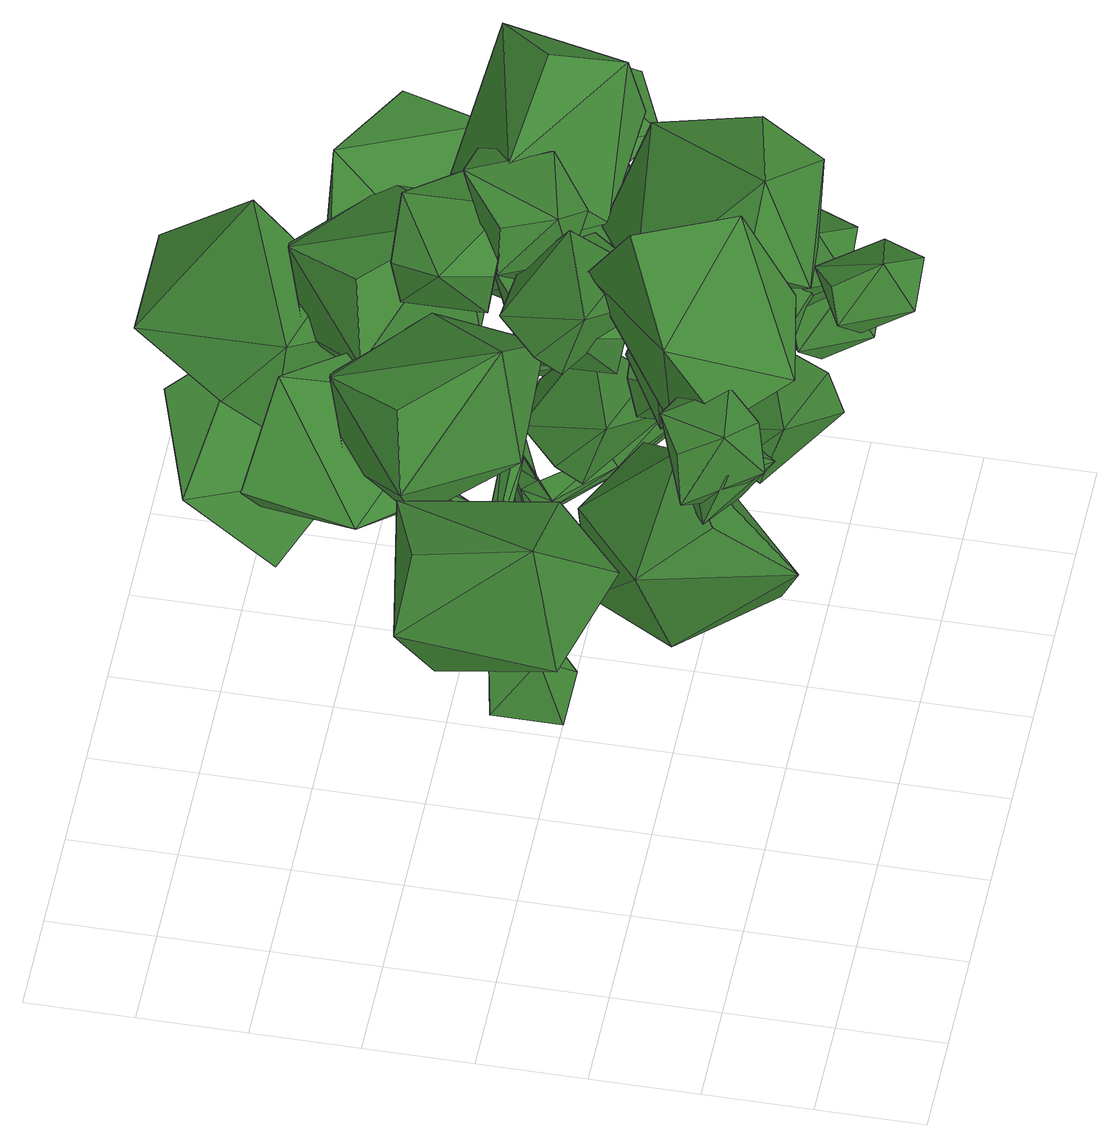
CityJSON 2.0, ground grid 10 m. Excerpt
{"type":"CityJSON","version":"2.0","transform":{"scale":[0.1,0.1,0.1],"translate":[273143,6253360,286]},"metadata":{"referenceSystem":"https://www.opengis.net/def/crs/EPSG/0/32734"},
"CityObjects":{
"tree1":{"type":"SolitaryVegetationObject","attributes":{"height":1.9,"width":0.15,"group":"standard","type":"broadleaf","footprint":[263515.67,6242789.93],"ground_height":15.6},"geometry":[{"type":"MultiSurface","lod":"2","boundaries":[[[0,1,2]],[[3,4,5]],[[0,6,7]],[[8,9,6]],[[9,10,11]],[[3,12,13]],[[2,8,0]],[[14,15,8]],[[15,16,10]],[[17,18,19]],[[2,20,14]],[[20,21,14]],[[22,16,21]],[[23,24,25]],[[7,20,1]],[[22,26,9]],[[9,23,22]],[[11,27,23]],[[28,29,30]],[[25,31,32]],[[33,34,35]],[[5,36,37]],[[38,39,40]],[[34,41,35]],[[28,38,34]],[[31,41,29]],[[39,42,43]],[[41,44,29]],[[29,39,30]],[[41,40,45]],[[46,42,47]],[[40,47,45]],[[39,46,40]],[[44,47,42]],[[48,49,50]],[[11,48,51]],[[11,12,3]],[[10,13,48]],[[52,53,54]],[[51,50,55]],[[12,55,52]],[[12,49,13]],[[56,57,58]],[[52,59,49]],[[49,56,50]],[[55,56,53]],[[60,57,61]],[[53,58,60]],[[53,61,54]],[[54,57,59]],[[62,63,64]],[[19,65,66]],[[67,65,62]],[[17,62,68]],[[10,17,32]],[[10,66,67]],[[16,19,66]],[[32,19,25]],[[64,69,70]],[[68,71,18]],[[18,63,65]],[[68,64,72]],[[70,73,74]],[[72,75,71]],[[63,75,69]],[[64,76,72]],[[73,77,74]],[[76,78,75]],[[75,73,69]],[[76,74,77]],[[79,80,81]],[[22,81,80]],[[9,79,6]],[[20,79,81]],[[82,83,84]],[[33,85,86]],[[33,28,34]],[[87,32,31]],[[33,36,88]],[[86,82,84]],[[27,37,82]],[[89,90,91]],[[82,92,93]],[[84,89,36]],[[37,89,92]],[[94,91,90]],[[89,95,92]],[[83,94,90]],[[93,95,94]],[[86,24,27]],[[86,85,24]],[[85,25,24]],[[5,87,88]],[[5,4,87]],[[4,32,87]],[[0,7,1]],[[0,8,6]],[[8,15,9]],[[9,15,10]],[[13,32,4]],[[4,3,13]],[[2,14,8]],[[14,21,15]],[[15,21,16]],[[17,68,18]],[[2,1,20]],[[20,22,21]],[[22,23,16]],[[25,16,23]],[[23,27,24]],[[7,6,20]],[[22,80,26]],[[9,11,23]],[[11,3,27]],[[28,31,29]],[[25,35,31]],[[35,25,85]],[[85,33,35]],[[37,3,5]],[[5,88,36]],[[38,30,39]],[[34,38,41]],[[28,30,38]],[[31,35,41]],[[39,44,42]],[[41,45,44]],[[29,44,39]],[[41,38,40]],[[46,43,42]],[[40,46,47]],[[39,43,46]],[[44,45,47]],[[48,13,49]],[[11,10,48]],[[11,51,12]],[[10,32,13]],[[52,55,53]],[[51,48,50]],[[12,51,55]],[[12,52,49]],[[56,59,57]],[[52,54,59]],[[49,59,56]],[[55,50,56]],[[60,58,57]],[[53,56,58]],[[53,60,61]],[[54,61,57]],[[62,65,63]],[[19,18,65]],[[67,66,65]],[[17,67,62]],[[10,67,17]],[[10,16,66]],[[16,25,19]],[[32,17,19]],[[64,63,69]],[[68,72,71]],[[18,71,63]],[[68,62,64]],[[70,69,73]],[[72,76,75]],[[63,71,75]],[[64,70,76]],[[73,78,77]],[[76,77,78]],[[75,78,73]],[[76,70,74]],[[79,26,80]],[[22,20,81]],[[9,26,79]],[[20,6,79]],[[82,93,83]],[[33,88,28]],[[28,88,31]],[[88,87,31]],[[33,84,36]],[[84,33,86]],[[86,27,82]],[[27,3,37]],[[89,83,90]],[[82,37,92]],[[84,83,89]],[[37,36,89]],[[94,95,91]],[[89,91,95]],[[83,93,94]],[[93,92,95]],[[96,97,98]],[[99,100,101]],[[102,103,104]],[[96,98,104]],[[105,106,107]],[[108,109,110]],[[111,112,113]],[[105,107,113]],[[114,115,116]],[[117,118,119]],[[120,121,122]],[[114,116,122]],[[123,124,125]],[[126,127,128]],[[129,130,131]],[[123,125,131]],[[132,133,134]],[[135,136,137]],[[138,139,140]],[[132,134,140]],[[141,142,143]],[[144,145,146]],[[147,148,149]],[[141,143,149]],[[150,151,152]],[[153,154,155]],[[156,157,158]],[[150,152,158]],[[159,160,161]],[[162,163,164]],[[165,166,167]],[[159,161,167]],[[168,169,170]],[[171,172,173]],[[174,175,176]],[[168,170,176]],[[177,178,179]],[[180,181,182]],[[183,184,185]],[[177,179,185]],[[186,187,188]],[[189,190,191]],[[192,193,194]],[[186,188,194]],[[195,196,197]],[[198,199,200]],[[201,202,203]],[[195,197,203]],[[204,205,206]],[[207,208,209]],[[210,211,212]],[[204,206,212]],[[213,214,215]],[[216,217,218]],[[219,220,221]],[[213,215,221]],[[222,223,224]],[[225,226,227]],[[228,229,230]],[[222,224,230]],[[231,232,233]],[[234,235,236]],[[237,238,239]],[[231,233,239]],[[240,241,242]],[[243,244,245]],[[246,247,248]],[[240,242,248]],[[249,250,251]],[[252,253,254]],[[255,256,257]],[[249,251,257]],[[258,259,260]],[[261,262,263]],[[264,265,266]],[[258,260,266]],[[267,268,269]],[[270,271,272]],[[273,274,275]],[[267,269,275]],[[276,277,278]],[[279,280,281]],[[282,283,284]],[[276,278,284]],[[285,286,287]],[[288,289,290]],[[291,292,293]],[[285,287,293]],[[294,295,296]],[[297,298,299]],[[300,301,302]],[[294,296,302]],[[303,304,305]],[[306,307,308]],[[309,310,311]],[[303,305,311]],[[312,313,314]],[[315,316,317]],[[318,319,320]],[[312,314,320]],[[321,322,323]],[[324,325,326]],[[327,328,329]],[[321,323,329]],[[330,331,332]],[[333,334,335]],[[336,337,338]],[[330,332,338]],[[339,340,341]],[[342,343,344]],[[345,346,347]],[[339,341,347]],[[348,349,350]],[[351,352,353]],[[354,355,356]],[[348,350,356]],[[357,358,359]],[[360,361,362]],[[363,364,365]],[[357,359,365]],[[366,367,368]],[[369,370,371]],[[372,373,374]],[[366,368,374]],[[375,376,377]],[[378,379,380]],[[381,382,383]],[[375,377,383]],[[384,385,386]],[[387,388,389]],[[390,391,392]],[[384,386,392]],[[393,394,395]],[[396,397,398]],[[399,400,401]],[[393,395,401]],[[402,403,404]],[[405,406,407]],[[408,409,410]],[[402,404,410]],[[411,412,413]],[[414,415,416]],[[417,418,419]],[[411,413,419]],[[419,416,417]],[[419,413,416]],[[413,414,416]],[[419,412,411]],[[419,418,412]],[[418,420,412]],[[416,418,417]],[[416,415,418]],[[415,420,418]],[[413,415,414]],[[413,412,415]],[[412,420,415]],[[410,407,408]],[[410,404,407]],[[404,405,407]],[[410,403,402]],[[410,409,403]],[[409,421,403]],[[407,409,408]],[[407,406,409]],[[406,421,409]],[[404,406,405]],[[404,403,406]],[[403,421,406]],[[401,398,399]],[[401,395,398]],[[395,396,398]],[[401,394,393]],[[401,400,394]],[[400,422,394]],[[398,400,399]],[[398,397,400]],[[397,422,400]],[[395,397,396]],[[395,394,397]],[[394,422,397]],[[392,389,390]],[[392,386,389]],[[386,387,389]],[[392,385,384]],[[392,391,385]],[[391,423,385]],[[389,391,390]],[[389,388,391]],[[388,423,391]],[[386,388,387]],[[386,385,388]],[[385,423,388]],[[383,380,381]],[[383,377,380]],[[377,378,380]],[[383,376,375]],[[383,382,376]],[[382,424,376]],[[380,382,381]],[[380,379,382]],[[379,424,382]],[[377,379,378]],[[377,376,379]],[[376,424,379]],[[374,371,372]],[[374,368,371]],[[368,369,371]],[[374,367,366]],[[374,373,367]],[[373,425,367]],[[371,373,372]],[[371,370,373]],[[370,425,373]],[[368,370,369]],[[368,367,370]],[[367,425,370]],[[365,362,363]],[[365,359,362]],[[359,360,362]],[[365,358,357]],[[365,364,358]],[[364,426,358]],[[362,364,363]],[[362,361,364]],[[361,426,364]],[[359,361,360]],[[359,358,361]],[[358,426,361]],[[356,353,354]],[[356,350,353]],[[350,351,353]],[[356,349,348]],[[356,355,349]],[[355,427,349]],[[353,355,354]],[[353,352,355]],[[352,427,355]],[[350,352,351]],[[350,349,352]],[[349,427,352]],[[347,344,345]],[[347,341,344]],[[341,342,344]],[[347,340,339]],[[347,346,340]],[[346,428,340]],[[344,346,345]],[[344,343,346]],[[343,428,346]],[[341,343,342]],[[341,340,343]],[[340,428,343]],[[338,335,336]],[[338,332,335]],[[332,333,335]],[[338,331,330]],[[338,337,331]],[[337,429,331]],[[335,337,336]],[[335,334,337]],[[334,429,337]],[[332,334,333]],[[332,331,334]],[[331,429,334]],[[329,326,327]],[[329,323,326]],[[323,324,326]],[[329,322,321]],[[329,328,322]],[[328,430,322]],[[326,328,327]],[[326,325,328]],[[325,430,328]],[[323,325,324]],[[323,322,325]],[[322,430,325]],[[320,317,318]],[[320,314,317]],[[314,315,317]],[[320,313,312]],[[320,319,313]],[[319,431,313]],[[317,319,318]],[[317,316,319]],[[316,431,319]],[[314,316,315]],[[314,313,316]],[[313,431,316]],[[311,308,309]],[[311,305,308]],[[305,306,308]],[[311,304,303]],[[311,310,304]],[[310,432,304]],[[308,310,309]],[[308,307,310]],[[307,432,310]],[[305,307,306]],[[305,304,307]],[[304,432,307]],[[302,299,300]],[[302,296,299]],[[296,297,299]],[[302,295,294]],[[302,301,295]],[[301,433,295]],[[299,301,300]],[[299,298,301]],[[298,433,301]],[[296,298,297]],[[296,295,298]],[[295,433,298]],[[293,290,291]],[[293,287,290]],[[287,288,290]],[[293,286,285]],[[293,292,286]],[[292,434,286]],[[290,292,291]],[[290,289,292]],[[289,434,292]],[[287,289,288]],[[287,286,289]],[[286,434,289]],[[284,281,282]],[[284,278,281]],[[278,279,281]],[[284,277,276]],[[284,283,277]],[[283,435,277]],[[281,283,282]],[[281,280,283]],[[280,435,283]],[[278,280,279]],[[278,277,280]],[[277,435,280]],[[275,272,273]],[[275,269,272]],[[269,270,272]],[[275,268,267]],[[275,274,268]],[[274,436,268]],[[272,274,273]],[[272,271,274]],[[271,436,274]],[[269,271,270]],[[269,268,271]],[[268,436,271]],[[266,263,264]],[[266,260,263]],[[260,261,263]],[[266,259,258]],[[266,265,259]],[[265,437,259]],[[263,265,264]],[[263,262,265]],[[262,437,265]],[[260,262,261]],[[260,259,262]],[[259,437,262]],[[257,254,255]],[[257,251,254]],[[251,252,254]],[[257,250,249]],[[257,256,250]],[[256,438,250]],[[254,256,255]],[[254,253,256]],[[253,438,256]],[[251,253,252]],[[251,250,253]],[[250,438,253]],[[248,245,246]],[[248,242,245]],[[242,243,245]],[[248,241,240]],[[248,247,241]],[[247,439,241]],[[245,247,246]],[[245,244,247]],[[244,439,247]],[[242,244,243]],[[242,241,244]],[[241,439,244]],[[239,236,237]],[[239,233,236]],[[233,234,236]],[[239,232,231]],[[239,238,232]],[[238,440,232]],[[236,238,237]],[[236,235,238]],[[235,440,238]],[[233,235,234]],[[233,232,235]],[[232,440,235]],[[230,227,228]],[[230,224,227]],[[224,225,227]],[[230,223,222]],[[230,229,223]],[[229,441,223]],[[227,229,228]],[[227,226,229]],[[226,441,229]],[[224,226,225]],[[224,223,226]],[[223,441,226]],[[221,218,219]],[[221,215,218]],[[215,216,218]],[[221,214,213]],[[221,220,214]],[[220,442,214]],[[218,220,219]],[[218,217,220]],[[217,442,220]],[[215,217,216]],[[215,214,217]],[[214,442,217]],[[212,209,210]],[[212,206,209]],[[206,207,209]],[[212,205,204]],[[212,211,205]],[[211,443,205]],[[209,211,210]],[[209,208,211]],[[208,443,211]],[[206,208,207]],[[206,205,208]],[[205,443,208]],[[203,200,201]],[[203,197,200]],[[197,198,200]],[[203,196,195]],[[203,202,196]],[[202,444,196]],[[200,202,201]],[[200,199,202]],[[199,444,202]],[[197,199,198]],[[197,196,199]],[[196,444,199]],[[194,191,192]],[[194,188,191]],[[188,189,191]],[[194,187,186]],[[194,193,187]],[[193,445,187]],[[191,193,192]],[[191,190,193]],[[190,445,193]],[[188,190,189]],[[188,187,190]],[[187,445,190]],[[185,182,183]],[[185,179,182]],[[179,180,182]],[[185,178,177]],[[185,184,178]],[[184,446,178]],[[182,184,183]],[[182,181,184]],[[181,446,184]],[[179,181,180]],[[179,178,181]],[[178,446,181]],[[176,173,174]],[[176,170,173]],[[170,171,173]],[[176,169,168]],[[176,175,169]],[[175,447,169]],[[173,175,174]],[[173,172,175]],[[172,447,175]],[[170,172,171]],[[170,169,172]],[[169,447,172]],[[167,164,165]],[[167,161,164]],[[161,162,164]],[[167,160,159]],[[167,166,160]],[[166,448,160]],[[164,166,165]],[[164,163,166]],[[163,448,166]],[[161,163,162]],[[161,160,163]],[[160,448,163]],[[158,155,156]],[[158,152,155]],[[152,153,155]],[[158,151,150]],[[158,157,151]],[[157,449,151]],[[155,157,156]],[[155,154,157]],[[154,449,157]],[[152,154,153]],[[152,151,154]],[[151,449,154]],[[149,146,147]],[[149,143,146]],[[143,144,146]],[[149,142,141]],[[149,148,142]],[[148,450,142]],[[146,148,147]],[[146,145,148]],[[145,450,148]],[[143,145,144]],[[143,142,145]],[[142,450,145]],[[140,137,138]],[[140,134,137]],[[134,135,137]],[[140,133,132]],[[140,139,133]],[[139,451,133]],[[137,139,138]],[[137,136,139]],[[136,451,139]],[[134,136,135]],[[134,133,136]],[[133,451,136]],[[131,128,129]],[[131,125,128]],[[125,126,128]],[[131,124,123]],[[131,130,124]],[[130,452,124]],[[128,130,129]],[[128,127,130]],[[127,452,130]],[[125,127,126]],[[125,124,127]],[[124,452,127]],[[122,119,120]],[[122,116,119]],[[116,117,119]],[[122,115,114]],[[122,121,115]],[[121,453,115]],[[119,121,120]],[[119,118,121]],[[118,453,121]],[[116,118,117]],[[116,115,118]],[[115,453,118]],[[113,110,111]],[[113,107,110]],[[107,108,110]],[[113,106,105]],[[113,112,106]],[[112,454,106]],[[110,112,111]],[[110,109,112]],[[109,454,112]],[[107,109,108]],[[107,106,109]],[[106,454,109]],[[104,101,102]],[[104,98,101]],[[98,99,101]],[[104,97,96]],[[104,103,97]],[[103,455,97]],[[101,103,102]],[[101,100,103]],[[100,455,103]],[[98,100,99]],[[98,97,100]],[[97,455,100]]]}]}
},
"vertices":[
[381,365,9],[316,300,9],[316,365,9],[364,330,252],[359,342,252],[359,329,263],[371,327,69],[381,300,9],[366,372,68],[367,343,127],[356,353,215],[369,328,217],[427,358,263],[422,369,259],[326,368,68],[359,368,128],[329,354,188],[345,388,242],[327,438,283],[335,382,239],[331,324,69],[330,360,128],[335,333,134],[342,325,188],[336,322,244],[330,333,242],[355,328,125],[345,315,246],[318,331,329],[253,342,409],[256,331,416],[309,344,324],[349,349,248],[337,314,266],[306,321,322],[297,334,317],[389,274,282],[398,275,267],[252,323,406],[149,331,394],[147,324,385],[249,334,399],[93,336,426],[94,332,428],[147,341,388],[145,333,378],[92,329,425],[90,333,423],[431,371,246],[463,371,309],[475,373,305],[436,359,248],[464,361,312],[459,350,369],[448,348,373],[477,363,307],[458,359,368],[505,362,414],[508,363,412],[447,357,371],[509,360,413],[506,359,415],[348,450,264],[321,490,270],[340,492,270],[323,446,263],[334,391,215],[349,392,225],[342,440,285],[326,525,251],[343,526,251],[324,494,286],[335,496,286],[325,573,276],[333,574,277],[329,529,265],[338,530,266],[330,571,284],[326,570,283],[356,319,110],[342,318,124],[337,310,111],[384,263,263],[412,213,311],[377,263,277],[331,322,253],[340,313,256],[352,339,261],[353,328,272],[422,224,314],[429,190,370],[434,195,371],[432,219,306],[421,208,303],[434,186,368],[440,192,369],[590,388,451],[556,316,522],[606,349,381],[556,300,339],[521,224,406],[497,355,330],[458,396,389],[418,324,458],[524,428,422],[159,381,426],[171,276,441],[109,392,363],[34,361,353],[41,254,365],[3,391,422],[31,380,498],[38,275,515],[107,408,483],[246,216,451],[279,148,375],[188,263,418],[121,240,380],[150,173,301],[91,194,441],[129,133,479],[158,62,404],[195,175,501],[462,151,651],[472,251,614],[382,134,655],[328,140,595],[333,239,556],[368,91,543],[444,99,516],[453,197,474],[479,100,590],[312,94,591],[307,141,687],[235,80,566],[175,134,560],[165,183,654],[214,185,510],[286,220,522],[281,273,616],[328,151,535],[462,249,350],[397,212,365],[487,264,401],[500,228,445],[436,190,463],[533,192,413],[518,163,365],[456,122,381],[502,210,335],[531,385,545],[596,348,560],[531,399,489],[539,363,443],[604,325,454],[495,328,457],[487,299,507],[550,258,520],[488,346,541],[184,372,426],[106,444,441],[228,396,363],[265,469,353],[190,544,365],[308,466,422],[279,455,498],[205,531,515],[241,385,483],[250,590,426],[309,678,441],[280,550,363],[357,524,353],[421,609,365],[361,481,422],[347,508,498],[410,592,515],[271,536,483],[475,370,473],[377,409,488],[508,409,410],[516,490,400],[419,533,412],[558,502,469],[535,483,545],[438,526,562],[524,403,530],[367,552,513],[441,475,528],[321,530,449],[281,460,440],[351,380,451],[237,465,509],[267,474,584],[336,394,602],[309,542,569],[226,489,505],[300,413,520],[180,467,442],[139,397,432],[209,317,444],[96,403,501],[125,411,577],[195,332,594],[168,479,562],[460,340,695],[372,359,643],[493,276,663],[511,264,586],[425,280,531],[557,329,579],[536,404,594],[451,425,538],[514,391,669],[306,651,373],[218,618,330],[340,589,410],[357,519,378],[271,481,334],[403,548,320],[383,601,265],[297,567,217],[360,658,316],[295,352,643],[346,394,656],[287,353,592],[321,343,555],[373,385,565],[335,297,572],[353,285,619],[406,325,631],[313,304,645],[353,337,463],[404,379,476],[345,337,413],[379,328,376],[432,370,385],[393,281,393],[411,270,439],[465,309,451],[372,289,466],[254,436,459],[305,478,472],[246,436,409],[280,427,372],[332,469,381],[294,381,389],[312,369,436],[365,408,447],[272,388,462],[242,481,368],[301,495,398],[222,525,351],[245,560,321],[303,577,349],[255,527,282],[281,484,285],[341,498,312],[252,462,321],[276,353,602],[339,352,627],[256,399,613],[276,445,601],[338,447,626],[279,437,551],[304,398,527],[368,399,549],[280,360,551],[276,144,498],[339,143,523],[256,190,509],[276,236,497],[338,239,522],[279,228,447],[304,190,423],[368,191,446],[280,152,448],[276,238,546],[339,237,571],[256,284,557],[276,330,546],[338,333,570],[279,322,495],[304,284,471],[368,285,494],[280,246,496],[209,131,475],[213,86,525],[244,167,483],[294,160,491],[302,117,542],[303,135,447],[280,92,431],[286,46,480],[232,110,434],[446,368,529],[450,324,580],[481,404,538],[532,397,546],[539,354,597],[540,372,502],[517,329,486],[524,283,535],[469,348,489],[227,309,559],[231,265,610],[262,346,568],[313,339,575],[320,295,626],[321,313,532],[298,270,516],[304,224,565],[250,289,518],[268,298,382],[272,254,433],[303,335,391],[353,328,399],[361,284,450],[362,302,355],[339,259,339],[345,213,388],[291,278,341],[359,246,472],[362,202,522],[394,282,480],[444,275,488],[451,232,539],[453,250,444],[429,207,428],[436,161,477],[382,226,431],[234,462,377],[238,417,427],[269,498,385],[320,491,393],[327,448,444],[328,465,349],[305,422,333],[312,376,382],[257,441,336],[462,202,439],[520,176,417],[425,190,405],[413,142,389],[469,114,365],[404,123,436],[437,122,476],[494,93,455],[445,172,477],[442,145,497],[459,102,517],[473,165,487],[502,154,465],[520,112,484],[481,145,435],[452,120,434],[469,77,452],[431,137,461],[442,122,430],[459,79,451],[473,142,421],[502,131,399],[520,89,418],[481,122,368],[452,97,368],[469,54,386],[431,114,395],[393,77,522],[410,35,542],[424,98,512],[453,87,490],[471,45,509],[431,78,460],[403,53,459],[420,9,477],[382,70,486],[317,159,511],[266,137,531],[307,183,475],[278,217,472],[226,197,491],[296,241,505],[304,229,547],[253,209,569],[328,193,537],[221,104,481],[180,87,519],[201,122,446],[172,156,446],[128,141,483],[198,185,468],[218,179,507],[176,165,546],[239,141,497],[583,313,406],[630,347,414],[552,324,435],[535,365,441],[580,402,451],[522,372,399],[547,369,362],[593,406,370],[562,328,369],[541,288,388],[575,315,349],[536,315,423],[522,357,422],[555,387,384],[483,349,402],[476,328,363],[508,357,323],[498,291,374],[166,99,580],[162,93,522],[196,131,588],[196,173,572],[194,169,514],[155,184,586],[117,162,578],[112,158,520],[130,123,593],[154,137,485],[565,369,329],[627,405,417],[137,122,538],[219,170,542],[444,5,521],[493,50,429],[493,73,496],[527,112,399],[296,388,446],[420,172,542],[329,225,452],[288,236,629],[507,294,599],[270,57,544],[385,285,559],[385,191,511],[385,400,615],[349,532,369],[364,475,440],[463,376,444],[405,392,624],[212,535,268],[366,365,540],[275,309,528],[417,371,535],[355,514,496],[416,676,449],[123,549,449],[621,288,519],[393,153,413],[247,228,707],[424,286,526],[213,88,316],[89,208,449],[477,246,501]
]}
